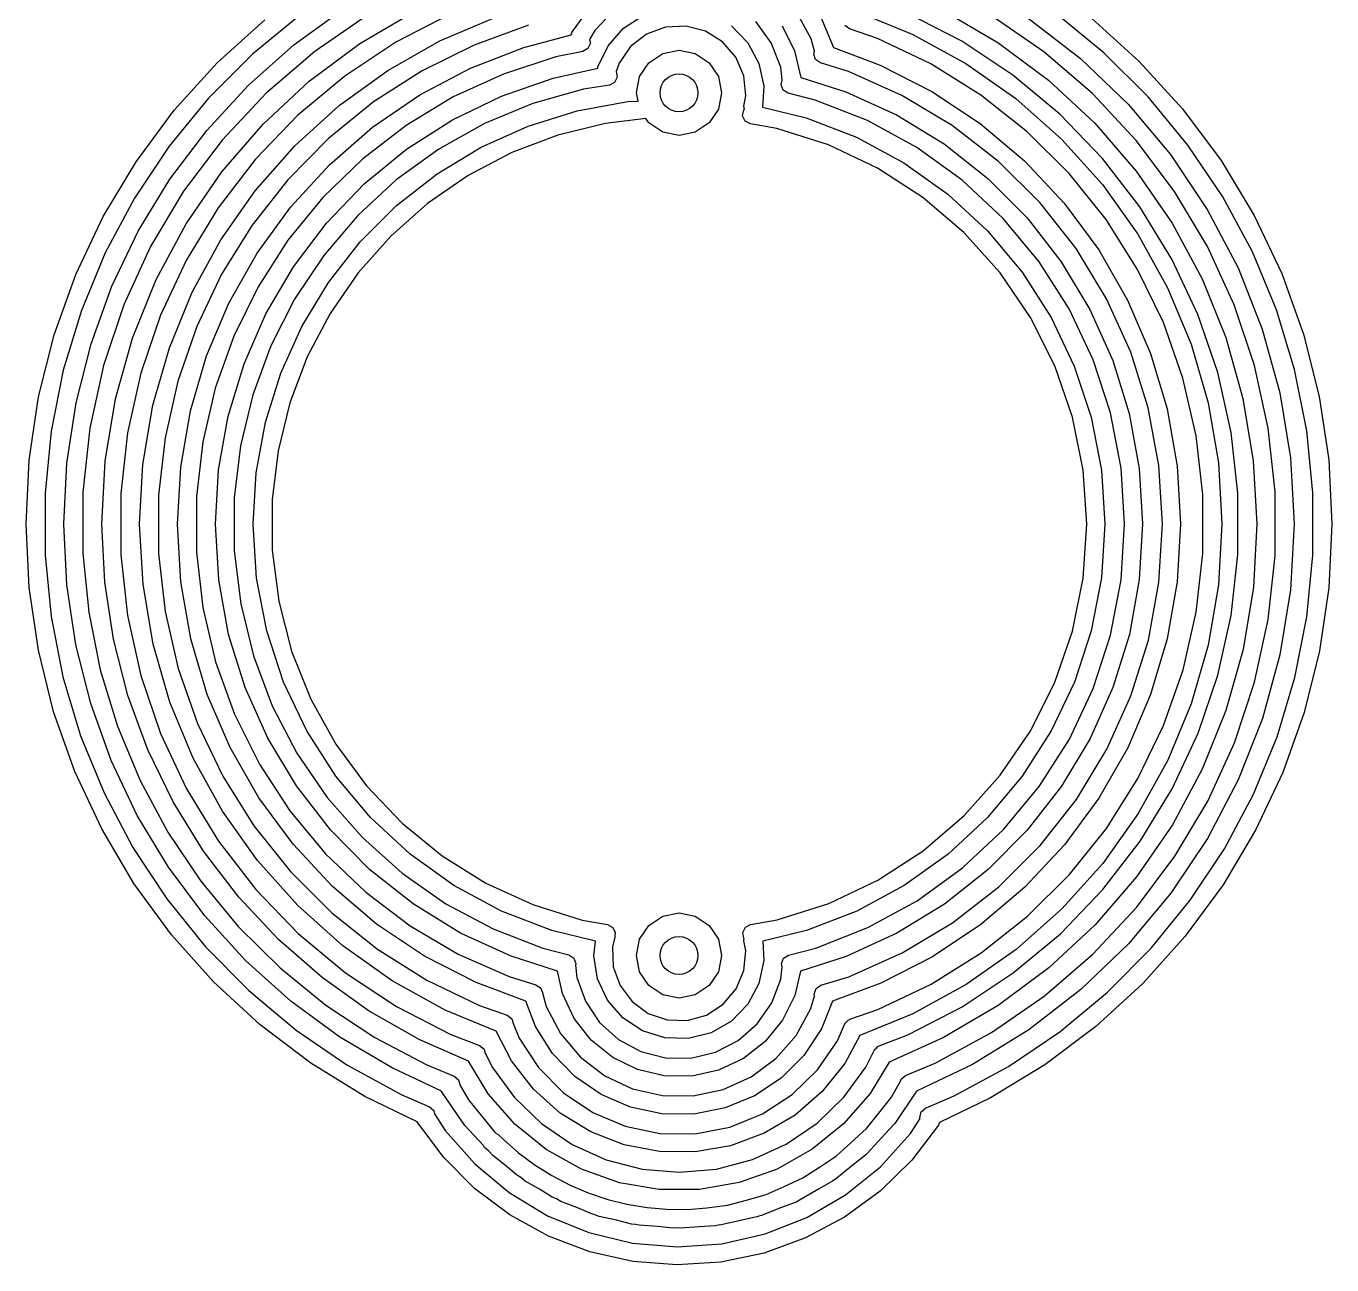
# Model space of a CAD drawing. Extents: x 108.1 to 155.9, y -81.1 to -32.1.
# Drawn here: x 145.32 to 152.22, y -77.37 to -70.82 of the extents above; entities that cross this region are included whole.
import ezdxf

# ---------------------------------------------------------------- set-up
doc = ezdxf.new("R2010")
doc.units = 0
doc.layers.add('BLACK', color=7, linetype='CONTINUOUS')

msp = doc.modelspace()

# ---------------------------------------------------------------- linework, layer by layer
at = {"layer": 'BLACK', "linetype": 'CONTINUOUS'}
for p, q in [((146.329953, -71.01101), (146.580693, -70.783647)), ((146.771308, -70.756524), (146.516992, -70.965339)), ((146.734102, -70.916698), (146.995315, -70.727319)), ((147.124659, -70.758435), (146.845143, -70.95068)), ((147.083858, -70.90846), (147.37156, -70.73949)), ((147.560995, -70.754208), (147.273767, -70.902398)), ((147.506352, -70.895456), (147.797483, -70.771062)), ((148.203333, -70.851587), (148.289989, -70.731721)), ((148.420304, -70.739839), (148.324471, -70.840107)), ((148.476568, -70.82883), (148.580396, -70.761895)), ((149.25719, -70.905477), (149.176279, -70.792822)), ((149.467866, -70.884873), (149.395175, -70.748727)), ((149.519815, -70.769658), (149.585631, -70.930747)), ((149.730942, -70.74897), (150.00221, -70.859752)), ((150.26391, -70.897259), (149.975838, -70.749221)), ((150.165557, -70.734345), (150.454118, -70.903216)), ((150.697744, -70.953104), (150.419011, -70.760864)), ((150.615196, -70.774602), (150.891326, -70.987791)), ((151.014791, -70.957915), (150.758739, -70.749168)), ((150.949972, -70.776011), (151.202456, -71.003441)), ((147.975423, -70.812925), (147.687837, -70.917325)), ((148.200846, -70.863989), (148.203332, -70.851587)), ((148.203332, -70.851587), (148.203333, -70.851587)), ((148.324471, -70.840107), (148.29779, -70.887613)), ((148.394853, -70.921476), (148.476568, -70.82883)), ((148.599136, -70.86002), (148.514444, -70.925106)), ((148.699388, -70.823163), (148.599136, -70.86002)), ((148.80607, -70.817891), (148.699388, -70.823163)), ((148.909468, -70.844684), (148.80607, -70.817891)), ((149.000165, -70.901102), (148.909468, -70.844684)), ((149.048254, -70.816342), (149.133936, -70.905332)), ((149.314682, -70.815289), (149.380772, -70.947612)), ((149.670751, -70.832234), (149.646067, -70.813642)), ((149.67075, -70.832235), (149.670751, -70.832234)), ((149.81831, -70.883044), (149.67075, -70.832235)), ((150.00221, -70.859752), (150.285519, -71.014651)), ((146.492954, -71.131043), (146.734102, -70.916698)), ((146.816335, -71.107845), (147.083858, -70.90846)), ((147.273767, -70.902398), (147.004446, -71.081075)), ((147.230815, -71.051374), (147.506352, -70.895456)), ((147.687837, -70.917325), (147.413606, -71.052978)), ((147.668, -71.040001), (147.949782, -70.93013)), ((147.949782, -70.93013), (148.200846, -70.863989)), ((148.301883, -70.907752), (148.289062, -70.935869)), ((148.29779, -70.887613), (148.301883, -70.907752)), ((148.34141, -71.032851), (148.394853, -70.921476)), ((148.514444, -70.925106), (148.453024, -71.012494)), ((149.069902, -70.982008), (149.000165, -70.901102)), ((149.133936, -70.905332), (149.192192, -71.014267)), ((149.307603, -71.034691), (149.25719, -70.905477)), ((149.4867, -70.948798), (149.467866, -70.884873)), ((149.585631, -70.930747), (149.585629, -70.930838)), ((149.585629, -70.930838), (149.833764, -71.022881)), ((150.100166, -71.017127), (149.81831, -70.883044)), ((150.534069, -71.075907), (150.26391, -70.897259)), ((150.454118, -70.903216), (150.722485, -71.102626)), ((146.516992, -70.965339), (146.284363, -71.198069)), ((146.845143, -70.95068), (146.587888, -71.17183)), ((148.119329, -70.980103), (147.842137, -71.070329)), ((148.262164, -70.95108), (148.119329, -70.980103)), ((148.289062, -70.935869), (148.262164, -70.951079)), ((148.262164, -70.951079), (148.262164, -70.95108)), ((148.610901, -71.010901), (148.683896, -70.962127)), ((148.683896, -70.962127), (148.77, -70.945)), ((148.77, -70.945), (148.856104, -70.962127)), ((148.856104, -70.962127), (148.929099, -71.010901)), ((149.112327, -71.080033), (149.069902, -70.982008)), ((149.380772, -70.947612), (149.414577, -71.088704)), ((149.481756, -70.964933), (149.4867, -70.948798)), ((149.491798, -70.994157), (149.481756, -70.964933)), ((149.5171, -71.011898), (149.491798, -70.994157)), ((150.954267, -71.174112), (150.697744, -70.953104)), ((150.891326, -70.987791), (151.143016, -71.229348)), ((151.249066, -71.190838), (151.014791, -70.957915)), ((146.102699, -71.261849), (146.329953, -71.01101)), ((146.974271, -71.23689), (147.230815, -71.051374)), ((147.413606, -71.052978), (147.156112, -71.218211)), ((147.400572, -71.181263), (147.668, -71.040001)), ((148.104494, -71.092119), (148.341442, -71.040078)), ((148.341442, -71.040078), (148.34141, -71.032851)), ((148.453024, -71.012494), (148.438624, -71.057205)), ((148.438624, -71.057205), (148.44342, -71.087442)), ((148.562127, -71.083896), (148.610901, -71.010901)), ((148.929099, -71.010901), (148.977873, -71.083896)), ((149.192192, -71.014267), (149.218631, -71.134938)), ((149.31566, -71.101005), (149.307603, -71.034691)), ((149.665063, -71.05727), (149.5171, -71.011898)), ((149.947866, -71.183081), (149.665063, -71.05727)), ((149.833764, -71.022881), (150.106901, -71.161945)), ((150.365167, -71.182037), (150.100166, -71.017127)), ((150.285519, -71.014651), (150.549624, -71.200409)), ((151.202456, -71.003441), (151.431341, -71.254605)), ((146.274247, -71.368242), (146.492954, -71.131043)), ((146.572191, -71.335258), (146.816335, -71.107845)), ((147.004446, -71.081075), (146.756252, -71.288101)), ((147.842137, -71.070329), (147.577031, -71.191552)), ((147.832009, -71.186668), (148.104494, -71.092119)), ((148.401867, -71.129014), (148.265001, -71.150669)), ((148.429397, -71.114979), (148.401867, -71.129014)), ((148.44342, -71.087442), (148.429397, -71.114979)), ((148.545, -71.17), (148.562127, -71.083896)), ((148.977873, -71.083896), (148.995, -71.17)), ((149.123579, -71.186252), (149.112327, -71.080033)), ((149.218631, -71.134938), (149.211965, -71.246446)), ((149.309151, -71.126715), (149.31566, -71.101005)), ((149.320624, -71.155408), (149.309151, -71.126715)), ((149.414577, -71.088704), (149.651811, -71.164194)), ((150.783075, -71.283024), (150.534069, -71.075907)), ((150.722485, -71.102626), (150.967439, -71.330184)), ((146.284363, -71.198069), (146.075658, -71.452475)), ((146.587888, -71.17183), (146.355868, -71.419325)), ((147.150982, -71.352077), (147.400572, -71.181263)), ((147.577031, -71.191552), (147.327463, -71.342193)), ((147.572524, -71.312583), (147.832009, -71.186668)), ((148.265001, -71.150669), (147.998285, -71.225949)), ((148.553571, -71.213091), (148.545, -71.17)), ((148.995, -71.17), (148.977873, -71.256104)), ((149.113202, -71.23864), (149.123579, -71.186252)), ((149.34677, -71.171879), (149.320624, -71.155408)), ((149.49041, -71.208267), (149.34677, -71.171879)), ((149.651811, -71.164194), (149.919579, -71.286445)), ((150.213379, -71.34217), (149.947866, -71.183081)), ((150.106901, -71.161945), (150.362153, -71.331616)), ((150.609955, -71.375686), (150.365167, -71.182037)), ((150.549624, -71.200409), (150.791179, -71.414672)), ((151.185623, -71.421342), (150.954267, -71.174112)), ((151.459289, -71.445679), (151.249066, -71.190838)), ((145.901118, -71.533749), (146.102699, -71.261849)), ((146.739886, -71.449716), (146.974271, -71.23689)), ((147.156112, -71.218211), (146.918533, -71.410983)), ((147.998285, -71.225949), (147.742264, -71.332052)), ((147.972139, -71.346213), (148.23154, -71.265381)), ((148.23154, -71.265381), (148.498792, -71.216405)), ((148.498792, -71.216405), (148.553571, -71.213091)), ((148.977873, -71.256104), (148.929099, -71.329099)), ((149.106352, -71.290978), (149.111772, -71.260555)), ((149.111772, -71.260555), (149.115366, -71.257095)), ((149.115366, -71.257095), (149.113202, -71.23864)), ((149.211965, -71.246446), (149.441477, -71.302534)), ((149.766287, -71.316512), (149.49041, -71.208267)), ((151.143016, -71.229348), (151.367364, -71.496491)), ((151.431341, -71.254605), (151.634407, -71.527069)), ((146.354348, -71.587978), (146.572191, -71.335258)), ((146.756252, -71.288101), (146.532157, -71.520999)), ((147.327463, -71.342193), (147.096686, -71.520289)), ((147.329634, -71.46812), (147.572524, -71.312583)), ((147.742264, -71.332052), (147.500486, -71.467506)), ((148.381743, -71.331352), (148.129199, -71.393598)), ((148.595096, -71.305446), (148.381743, -71.331352)), ((148.610901, -71.329099), (148.595096, -71.305446)), ((148.683896, -71.377873), (148.610901, -71.329099)), ((148.929099, -71.329099), (148.856104, -71.377873)), ((149.119849, -71.318776), (149.106352, -71.290978)), ((149.147108, -71.333332), (149.119849, -71.318776)), ((149.147108, -71.333333), (149.147108, -71.333332)), ((149.287852, -71.358341), (149.147108, -71.333333)), ((149.441477, -71.302534), (149.707534, -71.404634)), ((150.026382, -71.458553), (149.766287, -71.316512)), ((149.919579, -71.286445), (150.170753, -71.439928)), ((150.457703, -71.532202), (150.213379, -71.34217)), ((150.362153, -71.331616), (150.596106, -71.529626)), ((151.007942, -71.516125), (150.783075, -71.283024)), ((150.967439, -71.330184), (151.186044, -71.58316)), ((146.080135, -71.625958), (146.274247, -71.368242)), ((146.918533, -71.410983), (146.703802, -71.628917)), ((146.922481, -71.550218), (147.150982, -71.352077)), ((147.724373, -71.457724), (147.972139, -71.346213)), ((148.129199, -71.393598), (147.886, -71.485832)), ((148.77, -71.395), (148.683896, -71.377873)), ((148.856104, -71.377873), (148.77, -71.395)), ((149.5602, -71.445308), (149.287852, -71.358341)), ((149.707534, -71.404634), (149.958552, -71.539546)), ((150.831429, -71.59562), (150.609955, -71.375686)), ((150.791179, -71.414672), (151.007122, -71.654726)), ((146.075658, -71.452475), (145.892887, -71.726107)), ((146.355868, -71.419325), (146.151767, -71.690305)), ((146.530553, -71.687225), (146.739886, -71.449716)), ((147.106707, -71.651124), (147.329634, -71.46812)), ((147.500486, -71.467506), (147.276302, -71.630436)), ((147.491854, -71.598286), (147.724373, -71.457724)), ((149.818639, -71.567565), (149.5602, -71.445308)), ((150.266576, -71.632139), (150.026382, -71.458553)), ((150.170753, -71.439928), (150.401708, -71.622425)), ((151.389147, -71.691946), (151.185623, -71.421342)), ((151.643423, -71.719965), (151.459289, -71.445679)), ((145.727151, -71.824093), (145.901118, -71.533749)), ((146.532157, -71.520999), (146.334842, -71.77698)), ((146.718045, -71.773104), (146.922481, -71.550218)), ((147.096686, -71.520289), (146.887705, -71.723521)), ((147.886, -71.485832), (147.655691, -71.606707)), ((149.958552, -71.539546), (150.190503, -71.705104)), ((150.677251, -71.750387), (150.457703, -71.532202)), ((150.596106, -71.529626), (150.805631, -71.753325)), ((151.205973, -71.772415), (151.007942, -71.516125)), ((151.367364, -71.496491), (151.561787, -71.786141)), ((151.634407, -71.527069), (151.809684, -71.818187)), ((146.165413, -71.862981), (146.354348, -71.587978)), ((147.277974, -71.765851), (147.491854, -71.598286)), ((147.655691, -71.606707), (147.441631, -71.754462)), ((150.058617, -71.722959), (149.818639, -71.567565)), ((151.02678, -71.839051), (150.831429, -71.59562)), ((151.186044, -71.58316), (151.375678, -71.858522)), ((145.912534, -71.90165), (146.080135, -71.625958)), ((146.151767, -71.690305), (145.977944, -71.981635)), ((146.348854, -71.946487), (146.530553, -71.687225)), ((146.703802, -71.628917), (146.514567, -71.869323)), ((146.90683, -71.859058), (147.106707, -71.651124)), ((147.276302, -71.630436), (147.072819, -71.818582)), ((150.483064, -71.834522), (150.266576, -71.632139)), ((150.401708, -71.622425), (150.609109, -71.831303)), ((151.007122, -71.654726), (151.194718, -71.917529)), ((145.892887, -71.726107), (145.737809, -72.016333)), ((146.887705, -71.723521), (146.703242, -71.949241)), ((147.441631, -71.754462), (147.246941, -71.926941)), ((150.275911, -71.908755), (150.058617, -71.722959)), ((150.190503, -71.705104), (150.399667, -71.898654)), ((150.868801, -71.993523), (150.677251, -71.750387)), ((150.805631, -71.753325), (150.987925, -71.999721)), ((151.562495, -71.982805), (151.389147, -71.691946)), ((151.79968, -72.011035), (151.643423, -71.719965)), ((145.582473, -72.130087), (145.727151, -71.824093)), ((146.334842, -71.77698), (146.166669, -72.052983)), ((146.540336, -72.017834), (146.718045, -71.773104)), ((147.072819, -71.818582), (146.892857, -72.029338)), ((147.085851, -71.957974), (147.277974, -71.765851)), ((151.374794, -72.048821), (151.205973, -71.772415)), ((151.561787, -71.786141), (151.724043, -72.094962)), ((151.809684, -71.818187), (151.955472, -72.125137)), ((146.007648, -72.156976), (146.165413, -71.862981)), ((146.514567, -71.869323), (146.353164, -72.129234)), ((146.732774, -72.08904), (146.90683, -71.859058)), ((150.672415, -72.062494), (150.483064, -71.834522)), ((150.609109, -71.831303), (150.789963, -72.063547)), ((151.193535, -72.102895), (151.02678, -71.839051)), ((151.375678, -71.858522), (151.534067, -72.152968)), ((145.773093, -72.192602), (145.912534, -71.90165)), ((146.197032, -72.224302), (146.348854, -71.946487)), ((146.703242, -71.949241), (146.5457, -72.19451)), ((146.918286, -72.171854), (147.085851, -71.957974)), ((147.246941, -71.926941), (147.074462, -72.121631)), ((150.466696, -72.121682), (150.275911, -71.908755)), ((150.399667, -71.898654), (150.582689, -72.11709)), ((151.194718, -71.917529), (151.351589, -72.199751)), ((145.737809, -72.016333), (145.611916, -72.320357)), ((145.977944, -71.981635), (145.836411, -72.289946)), ((146.391671, -72.281218), (146.540336, -72.017834)), ((146.892857, -72.029338), (146.738909, -72.259783)), ((151.02954, -72.25804), (150.868801, -71.993523)), ((150.987925, -71.999721), (151.140549, -72.265518)), ((151.703668, -72.290569), (151.562495, -71.982805)), ((151.926544, -72.316065), (151.79968, -72.011035)), ((146.166669, -72.052983), (146.02965, -72.345704)), ((146.586952, -72.337884), (146.732774, -72.08904)), ((150.831632, -72.312445), (150.672415, -72.062494)), ((150.789963, -72.063547), (150.941658, -72.315804)), ((151.329581, -72.38381), (151.193535, -72.102895)), ((151.512381, -72.342029), (151.374794, -72.048821)), ((151.724043, -72.094962), (151.852264, -72.419395)), ((145.468474, -72.448786), (145.582473, -72.130087)), ((145.882939, -72.466445), (146.007648, -72.156976)), ((146.353164, -72.129234), (146.221585, -72.405443)), ((146.777724, -72.404373), (146.918286, -72.171854)), ((147.074462, -72.121631), (146.926707, -72.335691)), ((150.627613, -72.357993), (150.466696, -72.121682)), ((150.582689, -72.11709), (150.736632, -72.356908)), ((151.534067, -72.152968), (151.659312, -72.462966)), ((151.955472, -72.125137), (152.070356, -72.44494)), ((145.663188, -72.495945), (145.773093, -72.192602)), ((146.07696, -72.517242), (146.197032, -72.224302)), ((146.5457, -72.19451), (146.417131, -72.456132)), ((151.351589, -72.199751), (151.475747, -72.497815)), ((145.836411, -72.289946), (145.728803, -72.611672)), ((146.273985, -72.559826), (146.391671, -72.281218)), ((146.738909, -72.259783), (146.61311, -72.506722)), ((151.15711, -72.540054), (151.02954, -72.25804)), ((151.140549, -72.265518), (151.261461, -72.547159)), ((151.81104, -72.611691), (151.703668, -72.290569)), ((145.611916, -72.320357), (145.516421, -72.635255)), ((146.02965, -72.345704), (145.925425, -72.65164)), ((146.471384, -72.60214), (146.586952, -72.337884)), ((146.926707, -72.335691), (146.805832, -72.566)), ((150.75583, -72.613527), (150.627613, -72.357993)), ((150.736632, -72.356908), (150.859026, -72.614261)), ((150.958191, -72.580415), (150.831632, -72.312445)), ((150.941658, -72.315804), (151.062007, -72.584433)), ((151.617084, -72.648523), (151.512381, -72.342029)), ((152.022785, -72.632096), (151.926544, -72.316065)), ((145.386254, -72.777122), (145.468474, -72.448786)), ((146.221585, -72.405443), (146.121453, -72.694543)), ((146.666213, -72.652139), (146.777724, -72.404373)), ((151.433192, -72.678234), (151.329581, -72.38381)), ((151.852264, -72.419395), (151.944973, -72.755702)), ((152.070356, -72.44494), (152.153221, -72.774493)), ((145.583902, -72.808691), (145.663188, -72.495945)), ((145.79278, -72.787684), (145.882939, -72.466445)), ((145.990121, -72.821692), (146.07696, -72.517242)), ((146.417131, -72.456132), (146.31921, -72.730701)), ((146.61311, -72.506722), (146.517203, -72.766735)), ((151.475747, -72.497815), (151.56562, -72.807945)), ((151.659312, -72.462966), (151.749911, -72.7848)), ((146.188811, -72.85003), (146.273985, -72.559826)), ((146.805832, -72.566), (146.713598, -72.809199)), ((151.050088, -72.86216), (150.958191, -72.580415)), ((151.062007, -72.584433), (151.14927, -72.865557)), ((151.249636, -72.835427), (151.15711, -72.540054)), ((151.261461, -72.547159), (151.349045, -72.840879)), ((145.516421, -72.635255), (145.452242, -72.957995)), ((145.728803, -72.611672), (145.656366, -72.943094)), ((145.925425, -72.65164), (145.85524, -72.96713)), ((146.387673, -72.878147), (146.471384, -72.60214)), ((146.585381, -72.91154), (146.666213, -72.652139)), ((150.849088, -72.883786), (150.75583, -72.613527)), ((150.859026, -72.614261), (150.947909, -72.88502)), ((151.687648, -72.964627), (151.617084, -72.648523)), ((151.883375, -72.942472), (151.81104, -72.611691)), ((152.087469, -72.956062), (152.022785, -72.632096)), ((146.121453, -72.694543), (146.054004, -72.992964)), ((151.503057, -72.982438), (151.433192, -72.678234)), ((145.336604, -73.111934), (145.386254, -72.777122)), ((145.73825, -73.116848), (145.79278, -72.787684)), ((146.31921, -72.730701), (146.253212, -73.014638)), ((146.517203, -72.766735), (146.452517, -73.036216)), ((151.749911, -72.7848), (151.804777, -73.11461)), ((151.944973, -72.755702), (152.0011, -73.100009)), ((152.153221, -72.774493), (152.203264, -73.1106)), ((145.536015, -73.127758), (145.583902, -72.808691)), ((145.937584, -73.133896), (145.990121, -72.821692)), ((146.137259, -73.148048), (146.188811, -72.85003)), ((146.713598, -72.809199), (146.651352, -73.061743)), ((151.105868, -73.153217), (151.050088, -72.86216)), ((151.305761, -73.139822), (151.249636, -72.835427)), ((151.349045, -72.840879), (151.402128, -73.142747)), ((151.56562, -72.807945), (151.620067, -73.126211)), ((146.336977, -73.162078), (146.387673, -72.878147)), ((146.536405, -73.178792), (146.585381, -72.91154)), ((150.905747, -73.164012), (150.849088, -72.883786)), ((150.947909, -72.88502), (151.001855, -73.164843)), ((151.14927, -72.865557), (151.202189, -73.155117)), ((145.452242, -72.957995), (145.419998, -73.28547)), ((145.656366, -72.943094), (145.619937, -73.280377)), ((145.85524, -72.96713), (145.819937, -73.288399)), ((146.054004, -72.992964), (146.02007, -73.297026)), ((151.53829, -73.292567), (151.503057, -72.982438)), ((151.723225, -73.286551), (151.687648, -72.964627)), ((151.919838, -73.2791), (151.883375, -72.942472)), ((152.119969, -73.28482), (152.087469, -72.956062)), ((146.253212, -73.014638), (146.219996, -73.304247)), ((146.452517, -73.036216), (146.419948, -73.311432)), ((146.651352, -73.061743), (146.62, -73.319949)), ((145.32, -73.45), (145.336604, -73.111934)), ((145.52, -73.45), (145.536015, -73.127758)), ((145.72, -73.45), (145.73825, -73.116848)), ((145.92, -73.45), (145.937584, -73.133896)), ((151.324661, -73.448771), (151.305761, -73.139822)), ((151.620067, -73.126211), (151.638401, -73.448579)), ((151.804777, -73.11461), (151.823254, -73.448442)), ((152.0011, -73.100009), (152.02, -73.448348)), ((152.203264, -73.1106), (152.219998, -73.449996)), ((146.12, -73.45), (146.137259, -73.148048)), ((146.32, -73.45), (146.336977, -73.162078)), ((146.52, -73.45), (146.536405, -73.178792)), ((150.92481, -73.449273), (150.905747, -73.164012)), ((151.001855, -73.164843), (151.019998, -73.449241)), ((151.124646, -73.448975), (151.105868, -73.153217)), ((151.202189, -73.155117), (151.22, -73.448933)), ((151.402128, -73.142747), (151.42, -73.448725)), ((145.419998, -73.28547), (145.42, -73.45)), ((145.619937, -73.280377), (145.62, -73.45)), ((145.819937, -73.288399), (145.82, -73.45)), ((146.02007, -73.297026), (146.02, -73.45)), ((146.219996, -73.304247), (146.22, -73.45)), ((146.419948, -73.311432), (146.42, -73.45)), ((146.62, -73.319949), (146.62, -73.45)), ((151.538445, -73.60469), (151.53829, -73.292567)), ((151.723391, -73.610435), (151.723225, -73.286551)), ((151.92001, -73.617698), (151.919838, -73.2791)), ((152.119999, -73.45), (152.119969, -73.28482)), ((145.336274, -73.784706), (145.32, -73.45)), ((145.42, -73.45), (145.420041, -73.612885)), ((145.535808, -73.770164), (145.52, -73.45)), ((145.62, -73.45), (145.620038, -73.605533)), ((145.720001, -73.450003), (145.72, -73.45)), ((145.735375, -73.75585), (145.720001, -73.450003)), ((145.820001, -73.45), (145.819948, -73.611794)), ((145.82, -73.45), (145.820001, -73.45)), ((145.937928, -73.769166), (145.92, -73.45)), ((146.02, -73.45), (146.020002, -73.604469)), ((146.137636, -73.755222), (146.12, -73.45)), ((146.22, -73.45), (146.219931, -73.597346)), ((146.337631, -73.743398), (146.32, -73.45)), ((146.42, -73.45), (146.419944, -73.591223)), ((146.538051, -73.734438), (146.52, -73.45)), ((146.62, -73.45), (146.620074, -73.586441)), ((150.90594, -73.734546), (150.92481, -73.449273)), ((151.019998, -73.449241), (151.002047, -73.73365)), ((151.106125, -73.744749), (151.124646, -73.448975)), ((151.22, -73.448933), (151.202445, -73.742765)), ((151.306058, -73.757737), (151.324661, -73.448771)), ((151.42, -73.448725), (151.402422, -73.75472)), ((151.638401, -73.448579), (151.620387, -73.770965)), ((151.823254, -73.448442), (151.805118, -73.782293)), ((152.02, -73.448348), (152.001454, -73.796707)), ((152.12, -73.45), (152.119999, -73.45)), ((152.120047, -73.613623), (152.12, -73.45)), ((152.22, -73.45), (152.203579, -73.786209)), ((152.219998, -73.449996), (152.22, -73.45)), ((145.420041, -73.612885), (145.451646, -73.937117)), ((145.620038, -73.605533), (145.650682, -73.915085)), ((145.819948, -73.611794), (145.855336, -73.933442)), ((146.020002, -73.604469), (146.054599, -73.911465)), ((146.219931, -73.597346), (146.253874, -73.890078)), ((146.419944, -73.591223), (146.453769, -73.871636)), ((146.620074, -73.586441), (146.654571, -73.857133)), ((151.503519, -73.914854), (151.538445, -73.60469)), ((151.688142, -73.932396), (151.723391, -73.610435)), ((151.883889, -73.954363), (151.92001, -73.617698)), ((152.088156, -73.939313), (152.120047, -73.613623)), ((145.781342, -74.058617), (145.735375, -73.75585)), ((146.19031, -74.056381), (146.137636, -73.755222)), ((146.390272, -74.032574), (146.337631, -73.743398)), ((146.591915, -74.014312), (146.538051, -73.734438)), ((150.84947, -74.014811), (150.90594, -73.734546)), ((151.002047, -73.73365), (150.94829, -74.013509)), ((151.050599, -74.035854), (151.106125, -73.744749)), ((151.202445, -73.742765), (151.149778, -74.032371)), ((151.250226, -74.062186), (151.306058, -73.757737)), ((151.402422, -73.75472), (151.34963, -74.056639)), ((145.384944, -74.116255), (145.336274, -73.784706)), ((145.58308, -74.087213), (145.535808, -73.770164)), ((145.991486, -74.084317), (145.937928, -73.769166)), ((151.620387, -73.770965), (151.566254, -74.089285)), ((151.805118, -73.782293), (151.750588, -74.112159)), ((152.001454, -73.796707), (151.945677, -74.14107)), ((152.203579, -73.786209), (152.154472, -74.119217)), ((146.253874, -73.890078), (146.321306, -74.176952)), ((146.453769, -73.871636), (146.52093, -74.145981)), ((146.654571, -73.857133), (146.723011, -74.121292)), ((145.451646, -73.937117), (145.514557, -74.256753)), ((145.650682, -73.915085), (145.711671, -74.220113)), ((145.855336, -73.933442), (145.925687, -74.24929)), ((146.054599, -73.911465), (146.123359, -74.212654)), ((151.433955, -74.219127), (151.503519, -73.914854)), ((151.617901, -74.248572), (151.688142, -73.932396)), ((151.811891, -74.285218), (151.883889, -73.954363)), ((152.024678, -74.260344), (152.088156, -73.939313)), ((146.477163, -74.313365), (146.390272, -74.032574)), ((146.680728, -74.285131), (146.591915, -74.014312)), ((150.756394, -74.285132), (150.84947, -74.014811)), ((150.94829, -74.013509), (150.85959, -74.284329)), ((150.958948, -74.317679), (151.050599, -74.035854)), ((151.149778, -74.032371), (151.06276, -74.31357)), ((145.661355, -74.398063), (145.58308, -74.087213)), ((145.857438, -74.355248), (145.781342, -74.058617)), ((146.08, -74.391487), (145.991486, -74.084317)), ((146.27732, -74.34947), (146.19031, -74.056381)), ((151.157984, -74.357648), (151.250226, -74.062186)), ((151.34963, -74.056639), (151.262329, -74.350442)), ((151.566254, -74.089285), (151.476689, -74.399504)), ((145.465549, -74.441517), (145.384944, -74.116255)), ((146.52093, -74.145981), (146.620462, -74.410309)), ((146.723011, -74.121292), (146.824296, -74.37468)), ((151.750588, -74.112159), (151.660318, -74.434085)), ((151.945677, -74.14107), (151.85331, -74.477472)), ((152.154472, -74.119217), (152.073146, -74.445855)), ((145.711671, -74.220113), (145.802413, -74.517648)), ((146.123359, -74.212654), (146.225416, -74.504249)), ((146.321306, -74.176952), (146.421331, -74.45415)), ((151.330636, -74.513654), (151.433955, -74.219127)), ((145.514557, -74.256753), (145.608182, -74.568779)), ((145.925687, -74.24929), (146.030157, -74.55555)), ((146.803064, -74.54255), (146.680728, -74.285131)), ((150.62835, -74.540753), (150.756394, -74.285132)), ((150.85959, -74.284329), (150.737369, -74.541765)), ((151.513511, -74.555172), (151.617901, -74.248572)), ((151.704845, -74.606449), (151.811891, -74.285218)), ((151.930217, -74.573661), (152.024678, -74.260344)), ((145.962896, -74.642754), (145.857438, -74.355248)), ((146.397508, -74.630586), (146.27732, -74.34947)), ((146.597055, -74.581729), (146.477163, -74.313365)), ((146.824296, -74.37468), (146.956801, -74.613231)), ((150.832622, -74.585759), (150.958948, -74.317679)), ((151.06276, -74.31357), (150.942645, -74.582304)), ((151.030686, -74.639785), (151.157984, -74.357648)), ((151.262329, -74.350442), (151.141688, -74.632201)), ((145.577331, -74.757426), (145.465549, -74.441517)), ((145.769871, -74.69969), (145.661355, -74.398063)), ((146.202356, -74.686813), (146.08, -74.391487)), ((146.620462, -74.410309), (146.750933, -74.660815)), ((151.476689, -74.399504), (151.352826, -74.697691)), ((151.660318, -74.434085), (151.535389, -74.744211)), ((152.073146, -74.445855), (151.960376, -74.763012)), ((145.802413, -74.517648), (145.922023, -74.804798)), ((146.225416, -74.504249), (146.359486, -74.782581)), ((146.421331, -74.45415), (146.552618, -74.717982)), ((151.194869, -74.794703), (151.330636, -74.513654)), ((151.85331, -74.477472), (151.725419, -74.802035)), ((145.608182, -74.568779), (145.731637, -74.870249)), ((146.030157, -74.55555), (146.167493, -74.848549)), ((146.748222, -74.833805), (146.597055, -74.581729)), ((146.956961, -74.782438), (146.803064, -74.54255)), ((150.467593, -74.777172), (150.62835, -74.540753)), ((150.737369, -74.541765), (150.583588, -74.781686)), ((150.673623, -74.835849), (150.832622, -74.585759)), ((150.942645, -74.582304), (150.791169, -74.834693)), ((151.376223, -74.84852), (151.513511, -74.555172)), ((151.805672, -74.876282), (151.930217, -74.573661)), ((146.096654, -74.918234), (145.962896, -74.642754)), ((146.549275, -74.895988), (146.397508, -74.630586)), ((146.956801, -74.613231), (147.1184, -74.833118)), ((150.870202, -74.904457), (151.030686, -74.639785)), ((151.141688, -74.632201), (150.989319, -74.898144)), ((151.563984, -74.914356), (151.704845, -74.606449)), ((145.907573, -74.98916), (145.769871, -74.69969)), ((146.357016, -74.966578), (146.202356, -74.686813)), ((146.552618, -74.717982), (146.713419, -74.964938)), ((146.750933, -74.660815), (146.910463, -74.893893)), ((151.352826, -74.697691), (151.196235, -74.980068)), ((145.719233, -75.060999), (145.577331, -74.757426)), ((146.359486, -74.782581), (146.523882, -75.044147)), ((147.139949, -75.000947), (146.956961, -74.782438)), ((150.276952, -74.990228), (150.467593, -74.777172)), ((150.583588, -74.781686), (150.400714, -75.000246)), ((151.028375, -75.058712), (151.194869, -74.794703)), ((151.535389, -74.744211), (151.377301, -75.038818)), ((151.960376, -74.763012), (151.817235, -75.067671)), ((145.922023, -74.804798), (146.06934, -75.078768)), ((146.167493, -74.848549), (146.336048, -75.124771)), ((146.928489, -75.065963), (146.748222, -74.833805)), ((147.1184, -74.833118), (147.3065, -75.030811)), ((150.48447, -75.063986), (150.673623, -74.835849)), ((150.791169, -74.834693), (150.610518, -75.067094)), ((151.207683, -75.125098), (151.376223, -74.84852)), ((151.725419, -74.802035), (151.563477, -75.11102)), ((145.731637, -74.870249), (145.883757, -75.15832)), ((146.257362, -75.178914), (146.096654, -74.918234)), ((146.730601, -75.142144), (146.549275, -74.895988)), ((146.910463, -74.893893), (147.096758, -75.10619)), ((150.678886, -75.147777), (150.870202, -74.904457)), ((150.989319, -74.898144), (150.807263, -75.144715)), ((151.390933, -75.205391), (151.563984, -74.914356)), ((151.652229, -75.165325), (151.805672, -74.876282)), ((146.073122, -75.263656), (145.907573, -74.98916)), ((146.542033, -75.227263), (146.357016, -74.966578)), ((146.713419, -74.964938), (146.901594, -75.191729)), ((147.349093, -75.194569), (147.139949, -75.000947)), ((150.059783, -75.176171), (150.276952, -74.990228)), ((150.400714, -75.000246), (150.191681, -75.193936)), ((151.196235, -74.980068), (151.0089, -75.243056)), ((145.889917, -75.349374), (145.719233, -75.060999)), ((146.523882, -75.044147), (146.716537, -75.285657)), ((147.13526, -75.274863), (146.928489, -75.065963)), ((147.3065, -75.030811), (147.518082, -75.20314)), ((150.268159, -75.266556), (150.48447, -75.063986)), ((150.610518, -75.067094), (150.403299, -75.276153)), ((150.833265, -75.302337), (151.028375, -75.058712)), ((151.377301, -75.038818), (151.187948, -75.314373)), ((151.817235, -75.067671), (151.645086, -75.35693)), ((146.06934, -75.078768), (146.242929, -75.336892)), ((146.336048, -75.124771), (146.533799, -75.380903)), ((147.096758, -75.10619), (147.307136, -75.29465)), ((151.009914, -75.38159), (151.207683, -75.125098)), ((151.563477, -75.11102), (151.369349, -75.400868)), ((145.883757, -75.15832), (146.063107, -75.430274)), ((146.4434, -75.422163), (146.257362, -75.178914)), ((146.939071, -75.365776), (146.730601, -75.142144)), ((146.901594, -75.191729), (147.114637, -75.395337)), ((147.581035, -75.3602), (147.349093, -75.194569)), ((147.518082, -75.20314), (147.749752, -75.347338)), ((149.819909, -75.331727), (150.059783, -75.176171)), ((150.191681, -75.193936), (149.959841, -75.359651)), ((150.459548, -75.366173), (150.678886, -75.147777)), ((150.807263, -75.144715), (150.597953, -75.368616)), ((151.187684, -75.476201), (151.390933, -75.205391)), ((151.471349, -75.438039), (151.652229, -75.165325)), ((146.264907, -75.520509), (146.073122, -75.263656)), ((146.755081, -75.465589), (146.542033, -75.227263)), ((147.36556, -75.457498), (147.13526, -75.274863)), ((150.028116, -75.440352), (150.268159, -75.266556)), ((150.403299, -75.276153), (150.172503, -75.458852)), ((151.0089, -75.243056), (150.793195, -75.483324)), ((146.242929, -75.336892), (146.441103, -75.576661)), ((146.716537, -75.285657), (146.935025, -75.504074)), ((147.307136, -75.29465), (147.538568, -75.45656)), ((147.749752, -75.347338), (147.997793, -75.461093)), ((149.561553, -75.454158), (149.819909, -75.331727)), ((150.61201, -75.52249), (150.833265, -75.302337)), ((151.187948, -75.314373), (150.969601, -75.567573)), ((146.087773, -75.619829), (145.889917, -75.349374)), ((146.533799, -75.380903), (146.758375, -75.613873)), ((147.171912, -75.56391), (146.939071, -75.365776)), ((147.114637, -75.395337), (147.349714, -75.573052)), ((147.832055, -75.49518), (147.581035, -75.3602)), ((149.959841, -75.359651), (149.708915, -75.494732)), ((150.215407, -75.55644), (150.459548, -75.366173)), ((150.597953, -75.368616), (150.36419, -75.566851)), ((150.785285, -75.614921), (151.009914, -75.38159)), ((151.369349, -75.400868), (151.145272, -75.668239)), ((151.645086, -75.35693), (151.445568, -75.628035)), ((146.063107, -75.430274), (146.267994, -75.683546)), ((146.652894, -75.645531), (146.4434, -75.422163)), ((146.993477, -75.678557), (146.755081, -75.465589)), ((147.616074, -75.611239), (147.36556, -75.457498)), ((147.538568, -75.45656), (147.787725, -75.589589)), ((147.997793, -75.461093), (148.258224, -75.542578)), ((149.289264, -75.541309), (149.561553, -75.454158)), ((149.768145, -75.582619), (150.028116, -75.440352)), ((150.172503, -75.458852), (149.921463, -75.612553)), ((150.793195, -75.483324), (150.551852, -75.697827)), ((150.956579, -75.723667), (151.187684, -75.476201)), ((151.264753, -75.691828), (151.471349, -75.438039)), ((146.481062, -75.757219), (146.264907, -75.520509)), ((146.935025, -75.504074), (147.1766, -75.696648)), ((148.098125, -75.597344), (147.832055, -75.49518)), ((148.258224, -75.542578), (148.392532, -75.566605)), ((148.610901, -75.570901), (148.683896, -75.522127)), ((148.683896, -75.522127), (148.77, -75.505)), ((148.77, -75.505), (148.856104, -75.522127)), ((148.856104, -75.522127), (148.929099, -75.570901)), ((149.148537, -75.566412), (149.289264, -75.541309)), ((149.708915, -75.494732), (149.442926, -75.597012)), ((150.367414, -75.716381), (150.61201, -75.52249)), ((146.310935, -75.869813), (146.087773, -75.619829)), ((146.441103, -75.576661), (146.661932, -75.795741)), ((146.758375, -75.613873), (147.007082, -75.820886)), ((147.426023, -75.733906), (147.171912, -75.56391)), ((147.349714, -75.573052), (147.603695, -75.722508)), ((147.883196, -75.733874), (147.616074, -75.611239)), ((147.787725, -75.589589), (148.051019, -75.691823)), ((148.329155, -75.653845), (148.098125, -75.597344)), ((148.392532, -75.566605), (148.392532, -75.566606)), ((148.392532, -75.566606), (148.419789, -75.581166)), ((148.419789, -75.581166), (148.433281, -75.608967)), ((148.433281, -75.608967), (148.430682, -75.62354)), ((148.430682, -75.62354), (148.431268, -75.63333)), ((148.562127, -75.643896), (148.610901, -75.570901)), ((148.929099, -75.570901), (148.977873, -75.643896)), ((149.10781, -75.608795), (149.121288, -75.580987)), ((149.11325, -75.639214), (149.10781, -75.608795)), ((149.121288, -75.580987), (149.148537, -75.566413)), ((149.148537, -75.566413), (149.148537, -75.566412)), ((149.442926, -75.597012), (149.212463, -75.653497)), ((149.492362, -75.691105), (149.768145, -75.582619)), ((149.921463, -75.612553), (149.653801, -75.735037)), ((149.950047, -75.715785), (150.215407, -75.55644)), ((150.36419, -75.566851), (150.109102, -75.736768)), ((150.536491, -75.822291), (150.785285, -75.614921)), ((150.969601, -75.567573), (150.724879, -75.79538)), ((146.267994, -75.683546), (146.496487, -75.915745)), ((146.883731, -75.846765), (146.652894, -75.645531)), ((147.254224, -75.863488), (146.993477, -75.678557)), ((148.051019, -75.691823), (148.187854, -75.726753)), ((148.320115, -75.731317), (148.329155, -75.653845)), ((148.431268, -75.63333), (148.417989, -75.684428)), ((148.417989, -75.684428), (148.422747, -75.789912)), ((148.545, -75.73), (148.562127, -75.643896)), ((148.977873, -75.643896), (148.995, -75.73)), ((149.123546, -75.704547), (149.1132, -75.652775)), ((149.1132, -75.652775), (149.113201, -75.652775)), ((149.113201, -75.652775), (149.114635, -75.640545)), ((149.114635, -75.640545), (149.11325, -75.639214)), ((149.212463, -75.653497), (149.218589, -75.756937)), ((149.348754, -75.727618), (149.492362, -75.691105)), ((151.145272, -75.668239), (150.893828, -75.910052)), ((151.034408, -75.924275), (151.264753, -75.691828)), ((151.445568, -75.628035), (151.220579, -75.878407)), ((146.719484, -75.971484), (146.481062, -75.757219)), ((147.1766, -75.696648), (147.438221, -75.860957)), ((147.698024, -75.873503), (147.426023, -75.733906)), ((147.603695, -75.722508), (147.8732, -75.841717)), ((148.128709, -75.812613), (147.883196, -75.733874)), ((148.187854, -75.726753), (148.213962, -75.743285)), ((148.213962, -75.743285), (148.225366, -75.772006)), ((148.339899, -75.853716), (148.320115, -75.731317)), ((148.562127, -75.816104), (148.545, -75.73)), ((148.995, -75.73), (148.977873, -75.816104)), ((149.112785, -75.809589), (149.123546, -75.704547)), ((149.218589, -75.756937), (149.191863, -75.878009)), ((149.311175, -75.772814), (149.322622, -75.744111)), ((149.322622, -75.744111), (149.348754, -75.727618)), ((149.653801, -75.735037), (149.412353, -75.812099)), ((149.667365, -75.841867), (149.950047, -75.715785)), ((150.109102, -75.736768), (149.8361, -75.876094)), ((150.102576, -75.881554), (150.367414, -75.716381)), ((150.551852, -75.697827), (150.287931, -75.883846)), ((150.700281, -75.944935), (150.956579, -75.723667)), ((146.661932, -75.795741), (146.90327, -75.992)), ((147.007082, -75.820886), (147.276936, -75.999459)), ((148.154772, -75.931156), (148.128709, -75.812613)), ((148.225366, -75.772006), (148.223184, -75.780536)), ((148.223184, -75.780536), (148.230018, -75.845425)), ((148.422747, -75.789912), (148.45841, -75.889299)), ((148.610901, -75.889099), (148.562127, -75.816104)), ((148.977873, -75.816104), (148.929099, -75.889099)), ((149.071516, -75.906782), (149.112785, -75.809589)), ((149.307807, -75.854538), (149.315654, -75.790445)), ((149.315654, -75.790445), (149.311175, -75.772814)), ((149.412353, -75.812099), (149.381593, -75.941529)), ((150.266515, -76.001215), (150.536491, -75.822291)), ((150.724879, -75.79538), (150.456716, -75.995064)), ((146.557296, -76.096968), (146.310935, -75.869813)), ((147.133583, -76.023837), (146.883731, -75.846765)), ((147.534041, -76.018055), (147.254224, -75.863488)), ((147.438221, -75.860957), (147.716597, -75.994935)), ((147.95999, -75.971729), (147.698024, -75.873503)), ((147.8732, -75.841717), (148.013942, -75.885339)), ((148.013942, -75.885339), (148.025038, -75.89318)), ((148.025038, -75.89318), (148.029977, -75.895035)), ((148.029977, -75.895035), (148.031999, -75.8981)), ((148.031999, -75.8981), (148.039178, -75.903173)), ((148.230018, -75.845425), (148.275728, -75.971716)), ((148.392334, -75.966069), (148.339899, -75.853716)), ((148.45841, -75.889299), (148.521804, -75.973743)), ((148.683896, -75.937873), (148.610901, -75.889099)), ((148.929099, -75.889099), (148.856104, -75.937873)), ((149.191863, -75.878009), (149.13311, -75.987192)), ((149.259969, -75.980038), (149.307807, -75.854538)), ((149.494161, -75.905147), (149.519446, -75.887382)), ((149.519446, -75.887382), (149.667365, -75.841867)), ((149.8361, -75.876094), (149.581524, -75.970804)), ((149.820852, -76.015916), (150.102576, -75.881554)), ((150.287931, -75.883846), (150.004776, -76.039025)), ((151.220579, -75.878407), (150.972262, -76.105662)), ((146.496487, -75.915745), (146.746429, -76.124681)), ((148.039178, -75.903173), (148.043237, -75.91513)), ((148.043237, -75.91513), (148.046997, -75.920827)), ((148.046997, -75.920827), (148.046998, -75.920827)), ((148.046998, -75.920827), (148.068539, -75.999083)), ((148.216846, -76.062754), (148.154772, -75.931156)), ((148.47344, -76.059848), (148.392334, -75.966069)), ((148.77, -75.955), (148.683896, -75.937873)), ((148.856104, -75.937873), (148.77, -75.955)), ((149.003414, -75.987476), (149.071516, -75.906782)), ((149.381593, -75.941529), (149.317304, -76.072058)), ((149.466868, -76.010418), (149.486699, -75.942681)), ((149.484147, -75.934381), (149.494161, -75.905147)), ((149.486699, -75.942681), (149.484147, -75.934381)), ((150.421743, -76.137458), (150.700281, -75.944935)), ((150.893828, -75.910052), (150.617914, -76.123521)), ((150.782508, -76.133169), (151.034408, -75.924275)), ((146.977854, -76.16122), (146.719484, -75.971484)), ((146.90327, -75.992), (147.162767, -76.163531)), ((147.399933, -76.174961), (147.133583, -76.023837)), ((147.276936, -75.999459), (147.5647, -76.147449)), ((147.803892, -76.129752), (147.534041, -76.018055)), ((147.716597, -75.994935), (147.862411, -76.045916)), ((148.011453, -76.104949), (147.95999, -75.971729)), ((148.068539, -75.999083), (148.144181, -76.142715)), ((148.275728, -75.971716), (148.350485, -76.083297)), ((148.521804, -75.973743), (148.607286, -76.035729)), ((148.607286, -76.035729), (148.70725, -76.06974)), ((148.914538, -76.04449), (149.003414, -75.987476)), ((149.13311, -75.987192), (149.046792, -76.076197)), ((149.183336, -76.090338), (149.259969, -75.980038)), ((149.388907, -76.152805), (149.466868, -76.010418)), ((149.581524, -75.970804), (149.522229, -76.117196)), ((149.673344, -76.066871), (149.820852, -76.015916)), ((149.978594, -76.149548), (150.266515, -76.001215)), ((150.456716, -75.995064), (150.168327, -76.164229)), ((146.824533, -76.29915), (146.557296, -76.096968)), ((147.862411, -76.045916), (147.862411, -76.045917)), ((147.862411, -76.045917), (147.887002, -76.06463)), ((147.887002, -76.06463), (147.895421, -76.092643)), ((147.895421, -76.092643), (147.925447, -76.166372)), ((148.102251, -76.247342), (148.011453, -76.104949)), ((148.306637, -76.177247), (148.216846, -76.062754)), ((148.350485, -76.083297), (148.449894, -76.173611)), ((148.57706, -76.127933), (148.47344, -76.059848)), ((148.70725, -76.06974), (148.812798, -76.07275)), ((148.812798, -76.07275), (148.914538, -76.04449)), ((149.046792, -76.076197), (148.939461, -76.138267)), ((149.082414, -76.178959), (149.183336, -76.090338)), ((149.317304, -76.072058), (149.22559, -76.185017)), ((149.607028, -76.180369), (149.643676, -76.094499)), ((149.643676, -76.094499), (149.647141, -76.090529)), ((149.647141, -76.090529), (149.648679, -76.085488)), ((149.648679, -76.085488), (149.65708, -76.079147)), ((149.65708, -76.079147), (149.664, -76.071222)), ((149.664, -76.071222), (149.669135, -76.070048)), ((149.669135, -76.070048), (149.673344, -76.066872)), ((149.673344, -76.066872), (149.673344, -76.066871)), ((150.004776, -76.039025), (149.724949, -76.153626)), ((150.972262, -76.105662), (150.702981, -76.307636)), ((146.746429, -76.124681), (147.015463, -76.308384)), ((147.253659, -76.32458), (146.977854, -76.16122)), ((147.162767, -76.163531), (147.4379, -76.308664)), ((147.656958, -76.288402), (147.399933, -76.174961)), ((147.5647, -76.147449), (147.71583, -76.205217)), ((147.884755, -76.286074), (147.803892, -76.129752)), ((147.925447, -76.166372), (148.028227, -76.322267)), ((148.144181, -76.142715), (148.248799, -76.26684)), ((148.449894, -76.173611), (148.568114, -76.23735)), ((148.695328, -76.165155), (148.57706, -76.127933)), ((148.819264, -76.168689), (148.695328, -76.165155)), ((148.939461, -76.138267), (148.819264, -76.168689)), ((149.282291, -76.275218), (149.388907, -76.152805)), ((149.522229, -76.117196), (149.429135, -76.258097)), ((149.724949, -76.153626), (149.645722, -76.300732)), ((149.827367, -76.207478), (149.978594, -76.149548)), ((150.168327, -76.164229), (149.879704, -76.293446)), ((150.124175, -76.299017), (150.421743, -76.137458)), ((150.617914, -76.123521), (150.320709, -76.306186)), ((150.511449, -76.316521), (150.782508, -76.133169)), ((147.71583, -76.205217), (147.715829, -76.205217)), ((147.715829, -76.205217), (147.739866, -76.224638)), ((147.739866, -76.224638), (147.74454, -76.242008)), ((147.74454, -76.242008), (147.784757, -76.32258)), ((148.419646, -76.268899), (148.306637, -76.177247)), ((148.568114, -76.23735), (148.698199, -76.27077)), ((148.832502, -76.271905), (148.963133, -76.24069)), ((148.963133, -76.24069), (149.082414, -76.178959)), ((149.22559, -76.185017), (149.111047, -76.274744)), ((149.501668, -76.334532), (149.607028, -76.180369)), ((149.756748, -76.320106), (149.800467, -76.231966)), ((149.800467, -76.231966), (149.802566, -76.229819)), ((149.802566, -76.229819), (149.803345, -76.226916)), ((149.803345, -76.226916), (149.813209, -76.218933)), ((149.813209, -76.218933), (149.822071, -76.209871)), ((149.822071, -76.209871), (149.825031, -76.209368)), ((149.825031, -76.209368), (149.827367, -76.207478)), ((147.110124, -76.474452), (146.824533, -76.29915)), ((147.015463, -76.308384), (147.301049, -76.465119)), ((147.4379, -76.308664), (147.581931, -76.367361)), ((147.76233, -76.461092), (147.656958, -76.288402)), ((148.000758, -76.436089), (147.884755, -76.286074)), ((148.219407, -76.368973), (148.102251, -76.247342)), ((148.248799, -76.26684), (148.377548, -76.365711)), ((148.550212, -76.333115), (148.419646, -76.268899)), ((148.698199, -76.27077), (148.832502, -76.271905)), ((149.111047, -76.274744), (148.979414, -76.336744)), ((149.151955, -76.371989), (149.282291, -76.275218)), ((149.429135, -76.258097), (149.310023, -76.377814)), ((149.645722, -76.300732), (149.527239, -76.448796)), ((149.879704, -76.293446), (149.779522, -76.458561)), ((149.967618, -76.363453), (150.124175, -76.299017)), ((150.320709, -76.306186), (150.024401, -76.447025)), ((150.702981, -76.307636), (150.415298, -76.482407)), ((147.515161, -76.446436), (147.253659, -76.32458)), ((147.581931, -76.367361), (147.605548, -76.387289)), ((147.784757, -76.32258), (147.901197, -76.481204)), ((148.028227, -76.322267), (148.159388, -76.455172)), ((148.358297, -76.465043), (148.219407, -76.368973)), ((148.377548, -76.365711), (148.524468, -76.434751)), ((148.69179, -76.36668), (148.550212, -76.333115)), ((148.837288, -76.36791), (148.69179, -76.36668)), ((148.979414, -76.336744), (148.837288, -76.36791)), ((149.003935, -76.438638), (149.151955, -76.371989)), ((149.310023, -76.377814), (149.169593, -76.471619)), ((149.368313, -76.465235), (149.501668, -76.334532)), ((149.640706, -76.479022), (149.756748, -76.320106)), ((149.944066, -76.383459), (149.967618, -76.363454)), ((149.967618, -76.363454), (149.967618, -76.363453)), ((150.223812, -76.472584), (150.511449, -76.316521)), ((147.51569, -76.448899), (147.515161, -76.446436)), ((147.515691, -76.448899), (147.51569, -76.448899)), ((147.638487, -76.628166), (147.515691, -76.448899)), ((147.605548, -76.387289), (147.61292, -76.417212)), ((147.61292, -76.417212), (147.657038, -76.493239)), ((148.14185, -76.562793), (148.000758, -76.436089)), ((148.524468, -76.434751), (148.682757, -76.470762)), ((148.845084, -76.472078), (149.003935, -76.438638)), ((149.527239, -76.448796), (149.384056, -76.573133)), ((149.892908, -76.47794), (149.942215, -76.391075)), ((150.024401, -76.447025), (149.910085, -76.617365)), ((149.942215, -76.391075), (149.944066, -76.383459)), ((147.386164, -76.608937), (147.110124, -76.474452)), ((147.301049, -76.465119), (147.450755, -76.529301)), ((147.657038, -76.493239), (147.795663, -76.662191)), ((147.902625, -76.621513), (147.76233, -76.461092)), ((147.901197, -76.481204), (148.042891, -76.617744)), ((148.159388, -76.455172), (148.313912, -76.560001)), ((148.513439, -76.531758), (148.358297, -76.465043)), ((148.682757, -76.470762), (148.845084, -76.472078)), ((149.169593, -76.471619), (149.013391, -76.53581)), ((149.212065, -76.567478), (149.368313, -76.465235)), ((149.499356, -76.615917), (149.640706, -76.479022)), ((149.779522, -76.458561), (149.63963, -76.619334)), ((149.825736, -76.562793), (149.892908, -76.47794)), ((150.073056, -76.536186), (150.223812, -76.472584)), ((150.415298, -76.482407), (150.146042, -76.611914)), ((147.450755, -76.529301), (147.474009, -76.549652)), ((147.474009, -76.549652), (147.477894, -76.566743)), ((147.477894, -76.566743), (147.534133, -76.654471)), ((148.303432, -76.662053), (148.14185, -76.562793)), ((148.313912, -76.560001), (148.485886, -76.632744)), ((148.678708, -76.566485), (148.513439, -76.531758)), ((148.84758, -76.567854), (148.678708, -76.566485)), ((149.013391, -76.53581), (148.84758, -76.567854)), ((149.038903, -76.637348), (149.212065, -76.567478)), ((149.384056, -76.573133), (149.220845, -76.66969)), ((149.759999, -76.644482), (149.825736, -76.562793)), ((150.042687, -76.586512), (150.049696, -76.556415)), ((150.045144, -76.592332), (150.042687, -76.586512)), ((150.049696, -76.556415), (150.073056, -76.536187)), ((150.073056, -76.536187), (150.073056, -76.536186)), ((147.525628, -76.795771), (147.386164, -76.608937)), ((147.534133, -76.654471), (147.69065, -76.831802)), ((147.736726, -76.733497), (147.638487, -76.628166)), ((148.068132, -76.755771), (147.902625, -76.621513)), ((148.042891, -76.617744), (148.205718, -76.72823)), ((148.485886, -76.632744), (148.668732, -76.670617)), ((148.855452, -76.672172), (149.038903, -76.637348)), ((149.336806, -76.726811), (149.499356, -76.615917)), ((149.63963, -76.619334), (149.474461, -76.754007)), ((149.680322, -76.718354), (149.759999, -76.644482)), ((149.906891, -76.621414), (149.858861, -76.673343)), ((149.908317, -76.619296), (149.906891, -76.621414)), ((149.910085, -76.617365), (149.908317, -76.619296)), ((149.993113, -76.671128), (150.045144, -76.592332)), ((150.141718, -76.627559), (149.999704, -76.81253)), ((150.141719, -76.62756), (150.141718, -76.627559)), ((150.146042, -76.611914), (150.141719, -76.62756)), ((147.795663, -76.662191), (147.80255, -76.668258)), ((147.80255, -76.668258), (147.813011, -76.673621)), ((147.813011, -76.673621), (147.813013, -76.673618)), ((147.813013, -76.673618), (147.844152, -76.704903)), ((147.844152, -76.704903), (147.922229, -76.77368)), ((148.480231, -76.730632), (148.303432, -76.662053)), ((148.668732, -76.670617), (148.855452, -76.672172)), ((149.220845, -76.66969), (149.042928, -76.735316)), ((149.157781, -76.808481), (149.336806, -76.726811)), ((149.602679, -76.788071), (149.680322, -76.718354)), ((149.858861, -76.673343), (149.763396, -76.777672)), ((149.834208, -76.846322), (149.993113, -76.671128)), ((147.690161, -76.961031), (147.525628, -76.795771)), ((147.742123, -76.744155), (147.736726, -76.733497)), ((147.742126, -76.744152), (147.742123, -76.744155)), ((147.765215, -76.764043), (147.742126, -76.744152)), ((147.786693, -76.787071), (147.765215, -76.764043)), ((147.85241, -76.839159), (147.786693, -76.787071)), ((147.922229, -76.77368), (148.009939, -76.838216)), ((148.254039, -76.859963), (148.068132, -76.755771)), ((148.205718, -76.72823), (148.384948, -76.809451)), ((148.666482, -76.766292), (148.480231, -76.730632)), ((148.856109, -76.76787), (148.666482, -76.766292)), ((149.042928, -76.735316), (148.856109, -76.76787)), ((149.474461, -76.754007), (149.288816, -76.858665)), ((149.512519, -76.848971), (149.602679, -76.788071)), ((149.755859, -76.784711), (149.69097, -76.836207)), ((149.759329, -76.780958), (149.755859, -76.784711)), ((149.763396, -76.777672), (149.759329, -76.780958)), ((147.69065, -76.831802), (147.872348, -76.983228)), ((147.910649, -76.889331), (147.85241, -76.839159)), ((148.009939, -76.838216), (148.097937, -76.893462)), ((148.454943, -76.931062), (148.254039, -76.859963)), ((148.384948, -76.809451), (148.575369, -76.859046)), ((148.575369, -76.859046), (148.771448, -76.875574)), ((148.771448, -76.875574), (148.967484, -76.858554)), ((148.967484, -76.858554), (149.157781, -76.808481)), ((149.288816, -76.858665), (149.088091, -76.930268)), ((149.424837, -76.905187), (149.512519, -76.848971)), ((149.69097, -76.836207), (149.5944, -76.914259)), ((149.650476, -76.995273), (149.834208, -76.846322)), ((149.999704, -76.81253), (149.832946, -76.975545)), ((147.934373, -76.904124), (147.910649, -76.889331)), ((147.956981, -76.922044), (147.934373, -76.904124)), ((148.032355, -76.965223), (147.956981, -76.922044)), ((148.097937, -76.893462), (148.194503, -76.943832)), ((148.665005, -76.967), (148.454943, -76.931062)), ((149.088091, -76.930268), (148.878119, -76.966732)), ((149.326376, -76.951603), (149.424837, -76.905187)), ((149.581627, -76.922986), (149.506453, -76.965757)), ((149.587623, -76.918227), (149.581627, -76.922986)), ((149.5944, -76.914259), (149.587623, -76.918227)), ((147.876423, -77.101348), (147.690161, -76.961031)), ((147.872348, -76.983228), (148.074988, -77.105216)), ((148.099393, -77.007026), (148.032355, -76.965223)), ((148.194503, -76.943832), (148.290227, -76.984199)), ((148.290227, -76.984199), (148.393353, -77.019205)), ((148.878119, -76.966732), (148.665005, -76.967)), ((149.12646, -77.023764), (149.23088, -76.992948)), ((149.23088, -76.992948), (149.326376, -76.951603)), ((149.506453, -76.965757), (149.40689, -77.024058)), ((149.446202, -77.114504), (149.650476, -76.995273)), ((149.832946, -76.975545), (149.644801, -77.113326)), ((148.122781, -77.017025), (148.099393, -77.007026)), ((148.145526, -77.030055), (148.122781, -77.017025)), ((148.229421, -77.062617), (148.145526, -77.030055)), ((148.303919, -77.094468), (148.229421, -77.062617)), ((148.393353, -77.019205), (148.494342, -77.043656)), ((148.494342, -77.043656), (148.601618, -77.062478)), ((148.601618, -77.062478), (148.705223, -77.070369)), ((148.705223, -77.070369), (148.814117, -77.072562)), ((148.814117, -77.072562), (148.917689, -77.063683)), ((148.917689, -77.063683), (149.025612, -77.049198)), ((149.025612, -77.049198), (149.12646, -77.023764)), ((149.3066, -77.064084), (149.205078, -77.104604)), ((149.388296, -77.032985), (149.3066, -77.064084)), ((149.397161, -77.02794), (149.388296, -77.032985)), ((149.40689, -77.024058), (149.397161, -77.02794)), ((148.080664, -77.213899), (147.876423, -77.101348)), ((148.074988, -77.105216), (148.293842, -77.19492)), ((148.326105, -77.100144), (148.303919, -77.094468)), ((148.348095, -77.108679), (148.326105, -77.100144)), ((148.4391, -77.129052), (148.348095, -77.108679)), ((148.519412, -77.149599), (148.4391, -77.129052)), ((149.095233, -77.130293), (148.993496, -77.154088)), ((149.180416, -77.112121), (149.095233, -77.130293)), ((149.19233, -77.107585), (149.180416, -77.112121)), ((149.205078, -77.104604), (149.19233, -77.107585)), ((149.226153, -77.201236), (149.446202, -77.114504)), ((149.644801, -77.113326), (149.439054, -77.2231)), ((148.293842, -77.19492), (148.523805, -77.250248)), ((148.539682, -77.151569), (148.519412, -77.149599)), ((148.560138, -77.156149), (148.539682, -77.151569)), ((148.656597, -77.162935), (148.560138, -77.156149)), ((148.740801, -77.171122), (148.656597, -77.162935)), ((148.7586, -77.170112), (148.740801, -77.171122)), ((148.776894, -77.1714), (148.7586, -77.170112)), ((148.876957, -77.163402), (148.776894, -77.1714)), ((148.962878, -77.158531), (148.876957, -77.163402)), ((148.977837, -77.155339), (148.962878, -77.158531)), ((148.993496, -77.154088), (148.977837, -77.155339)), ((148.995462, -77.253443), (149.226153, -77.201236)), ((148.298776, -77.296419), (148.080664, -77.213899)), ((148.523805, -77.250248), (148.759511, -77.269908)), ((148.759511, -77.269908), (148.995462, -77.253443)), ((149.439054, -77.2231), (149.219844, -77.302658)), ((148.526369, -77.347247), (148.298776, -77.296419)), ((148.758864, -77.365362), (148.526369, -77.347247)), ((149.219844, -77.302658), (148.991584, -77.350399)), ((148.991584, -77.350399), (148.758864, -77.365362))]:
    msp.add_line(p, q, dxfattribs=at)
at = {"layer": 'BLACK'}
for centre in [(148.77, -71.17), (148.77, -75.73)]:
    msp.add_circle(centre, 0.1, dxfattribs=at)

doc.saveas('drawing.dxf')
